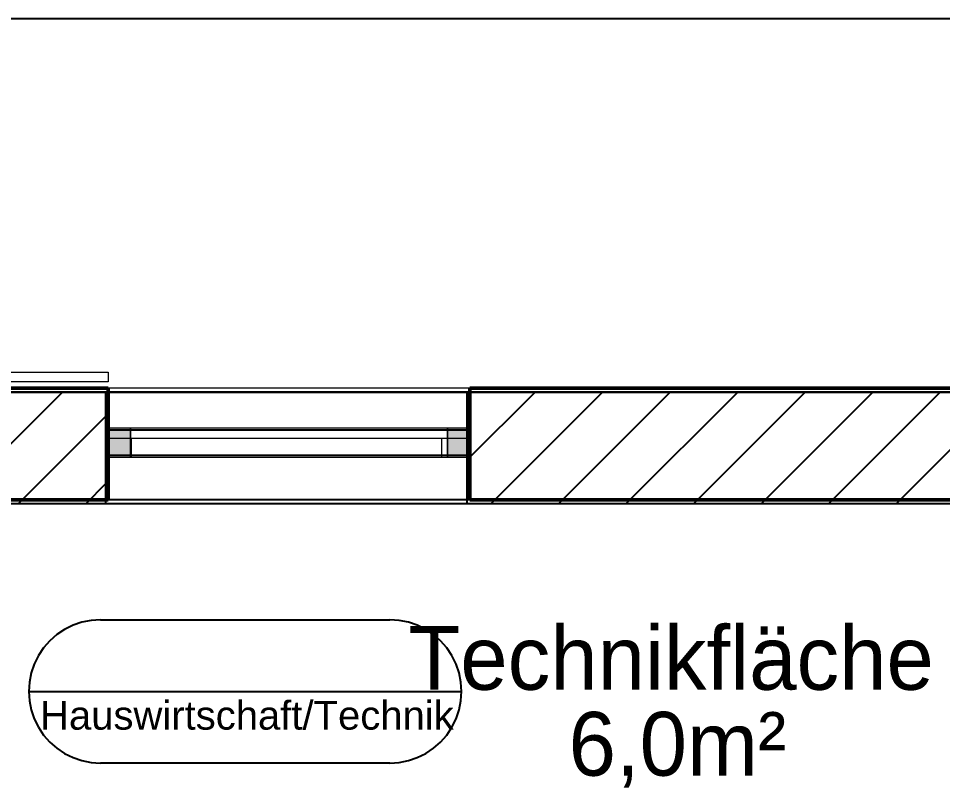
# Model space of a CAD drawing. Extents: x 0 to 756, y -25 to 420.
# Drawn here: x 323.1 to 381.1, y 366.7 to 415 of the extents above; entities that cross this region are included whole.
import ezdxf
from ezdxf.lldxf.tags import DXFTag

# ---------------------------------------------------------------- set-up
doc = ezdxf.new("R2010")
doc.units = 0
doc.layers.get('0').update_dxf_attribs({"lineweight": 25})
doc.layers.get('DEFPOINTS').update_dxf_attribs({"lineweight": 25})
for name, color, linetype, lineweight in [('A_Aussenwand', 7, 'Continuous', 25), ('A_Fenster', 7, 'Continuous', 25), ('A_Raum', 7, 'Continuous', 25), ('Fenster', 7, 'Continuous', 13), ('Fensterbank', 7, 'Continuous', 13), ('Fensterbrüstung', 7, 'Continuous', 13), ('Pfosten_ Stützen', 7, 'Continuous', 13), ('Verschattung', 7, 'Continuous', 13), ('Wand Holz tragend', 7, 'Continuous', 13), ('X_Planrahmen', 7, 'Continuous', 25)]:
    doc.layers.add(name, color=color, linetype=linetype, lineweight=lineweight)
doc.layers.add('A_Geschossdecke', color=7, linetype='Continuous', lineweight=25, true_color=0x008080)
doc.layers.add('Raum', color=250, linetype='Continuous', lineweight=13, true_color=0x333333)
doc.styles.get("Standard").update_dxf_attribs({"font": 'arial.ttf'})
tags = doc.linetypes.add('fein_strichliert', pattern=[4, 1, -2, 1]).pattern_tags.tags
tags[8:9] = [DXFTag(74, 4), DXFTag(75, 0), DXFTag(340, '0'), DXFTag(46, 0.0), DXFTag(50, 0.0), DXFTag(44, 0.0), DXFTag(45, 0.0)]
tags[6:7] = [DXFTag(74, 4), DXFTag(75, 0), DXFTag(340, '0'), DXFTag(46, 0.0), DXFTag(50, 0.0), DXFTag(44, 0.0), DXFTag(45, 0.0)]
tags[4:5] = [DXFTag(74, 4), DXFTag(75, 0), DXFTag(340, '0'), DXFTag(46, 0.0), DXFTag(50, 0.0), DXFTag(44, 0.0), DXFTag(45, 0.0)]
tags = doc.linetypes.add('PUNKT2_S9', pattern=[0.1, 0, -0.1]).pattern_tags.tags
tags[6:7] = [DXFTag(74, 4), DXFTag(75, 0), DXFTag(340, '0'), DXFTag(46, 1.0), DXFTag(50, 0.0), DXFTag(44, 0.0), DXFTag(45, 0.0)]
tags[4:5] = [DXFTag(74, 4), DXFTag(75, 0), DXFTag(340, '0'), DXFTag(46, 1.0), DXFTag(50, 0.0), DXFTag(44, 0.0), DXFTag(45, 0.0)]

# ---------------------------------------------------------------- blocks, each defined once
blk = doc.blocks.new('Blockreferenz-A01I5XETIE', base_point=(0, -25))
at = {"layer": 'X_Planrahmen', "color": 0, "linetype": 'ByBlock', "lineweight": -2, "ltscale": 0.25}
blk.add_line((20, 415), (589, 415), dxfattribs=at)
blk = doc.blocks.new('Referenz-A01I5XF3IE')
at = {"layer": 'DEFPOINTS', "color": 0, "linetype": 'Continuous', "lineweight": -2, "ltscale": 0.25}
for p, q in [((328.722, 391.773), (328.722, 391.773)), ((328.722, 391.773), (328.722, 391.773)), ((351.437, 391.773), (351.437, 391.773)), ((351.437, 391.773), (351.437, 391.773))]:
    blk.add_line(p, q, dxfattribs=at)
at = {"layer": 'Fenster', "color": 0, "linetype": 'Continuous', "ltscale": 0.13}
for p, q in [((330.123, 389.271), (328.722, 389.271)), ((328.722, 389.271), (328.722, 387.43)), ((330.123, 387.43), (330.123, 389.271)), ((350.036, 389.271), (330.123, 389.271)), ((330.123, 389.271), (330.123, 387.43)), ((351.437, 389.271), (350.036, 389.271)), ((350.036, 389.271), (350.036, 387.43)), ((350.036, 387.43), (350.036, 389.271)), ((351.437, 387.43), (351.437, 389.271)), ((328.722, 387.43), (330.123, 387.43)), ((330.123, 387.43), (350.036, 387.43)), ((350.036, 387.43), (351.437, 387.43))]:
    blk.add_line(p, q, dxfattribs=at)
for points in [[(330.123, 387.43), (330.123, 389.271), (328.722, 389.271)], [(328.722, 387.43), (330.123, 387.43), (328.722, 389.271)], [(351.437, 387.43), (351.437, 389.271), (350.036, 389.271)], [(350.036, 387.43), (351.437, 387.43), (350.036, 389.271)]]:
    blk.add_solid(points, dxfattribs=at)
at = {"layer": 'Fensterbank', "color": 0, "lineweight": 18}
for p, q in [((351.437, 391.773), (328.722, 391.773)), ((351.437, 384.768), (328.722, 384.768))]:
    blk.add_line(p, q, dxfattribs=at)
at = {"layer": 'Fensterbrüstung', "color": 0, "linetype": 'Continuous', "ltscale": 0.13}
for p, q in [((351.437, 391.773), (328.722, 391.773)), ((328.722, 384.768), (351.437, 384.768))]:
    blk.add_line(p, q, dxfattribs=at)
at = {"layer": 'Raum', "color": 0, "lineweight": -2}
blk.add_line((387.461, 384.768), (296.401, 384.768), dxfattribs=at)
at = {"layer": 'Verschattung', "color": 0, "linetype": 'Continuous', "ltscale": 0.13}
for p, q in [((305.607, 392.774), (328.722, 392.774)), ((328.722, 392.774), (328.722, 392.173)), ((328.722, 392.173), (305.607, 392.173))]:
    blk.add_line(p, q, dxfattribs=at)
at = {"layer": 'Wand Holz tragend', "color": 0, "lineweight": 50}
for p, q in [((328.722, 391.773), (280.39, 391.773)), ((328.722, 391.773), (328.722, 389.131)), ((351.437, 389.131), (351.437, 391.773)), ((387.461, 391.773), (351.437, 391.773)), ((328.722, 389.131), (328.722, 387.57)), ((351.437, 387.57), (351.437, 389.131)), ((328.722, 387.57), (328.722, 384.768)), ((351.437, 384.768), (351.437, 387.57)), ((296.401, 384.768), (328.722, 384.768)), ((351.437, 384.768), (387.461, 384.768))]:
    blk.add_line(p, q, dxfattribs=at)
at = {"layer": 'Wand Holz tragend', "color": 0, "linetype": 'PUNKT2_S9', "lineweight": -2, "ltscale": 0.25}
for p, q in [((351.437, 389.131), (328.722, 389.131)), ((328.722, 389.131), (328.722, 387.57)), ((351.437, 387.57), (351.437, 389.131)), ((328.722, 387.57), (351.437, 387.57))]:
    blk.add_line(p, q, dxfattribs=at)
at = {"layer": 'Pfosten_ Stützen', "color": 0, "lineweight": -2, "char_height": 4.00267, "attachment_point": 1}
for s, insert in [('{\\fPosterama Text Light;Technikfläche}', (347.571, 376.829)), ('{\\fPosterama Text Light;6,0m²}', (357.645, 371.433))]:
    blk.add_mtext(s, dxfattribs=dict(at, insert=insert))
blk = doc.blocks.new('Wand-A01I5XF7IE', base_point=(114.279, 384.533))
at = {"color": 0, "linetype": 'ByBlock', "lineweight": -2, "ltscale": 0.25}
for p, q in [((280.279, 391.533), (328.579, 391.533)), ((351.279, 391.533), (394.279, 391.533)), ((296.279, 384.533), (328.579, 384.533)), ((351.279, 384.533), (387.279, 384.533))]:
    blk.add_line(p, q, dxfattribs=at)
at = {"color": 0, "lineweight": -2}
for p, q in [((318.844, 384.533), (325.844, 391.533)), ((351.279, 387.27), (355.543, 391.533)), ((351.279, 391.512), (351.3, 391.533)), ((352.785, 384.533), (359.785, 391.533)), ((357.028, 384.533), (364.028, 391.533)), ((361.27, 384.533), (368.27, 391.533)), ((365.513, 384.533), (372.513, 391.533)), ((369.756, 384.533), (376.756, 391.533)), ((373.998, 384.533), (380.998, 391.533)), ((378.241, 384.533), (385.241, 391.533)), ((323.087, 384.533), (328.579, 390.025)), ((327.329, 384.533), (328.579, 385.783))]:
    blk.add_line(p, q, dxfattribs=at)
blk = doc.blocks.new('Fenster-A01I5XFFIE', base_point=(328.579, 384.533))
at = {"color": 0, "linetype": 'ByBlock', "lineweight": -2, "ltscale": 0.25}
for p, q in [((328.579, 391.533), (351.279, 391.533)), ((328.579, 384.533), (328.579, 391.533)), ((351.279, 384.533), (351.279, 391.533)), ((328.579, 384.533), (351.279, 384.533))]:
    blk.add_line(p, q, dxfattribs=at)
at = {"color": 0, "linetype": 'ByBlock', "lineweight": 18, "ltscale": 0.18}
for p, q in [((328.579, 388.633), (351.279, 388.633)), ((330.179, 387.433), (330.179, 388.633)), ((349.679, 387.433), (349.679, 388.633)), ((328.579, 387.433), (351.279, 387.433))]:
    blk.add_line(p, q, dxfattribs=at)
at = {"color": 0, "linetype": 'fein_strichliert', "lineweight": 18, "ltscale": 0.18}
blk.add_line((351.279, 387.433), (351.279, 388.633), dxfattribs=at)
blk = doc.blocks.new('Hauswirtschaft_Technik-A01I5XGHIE', base_point=(323.731, 368.222))
at = {"color": 0, "linetype": 'ByBlock', "lineweight": -2, "ltscale": 0.25}
for p, q in [((326.509, 376.88), (325.981, 376.619)), ((327.066, 377.069), (326.509, 376.88)), ((327.643, 377.184), (327.066, 377.069)), ((328.231, 377.222), (327.643, 377.184)), ((328.231, 377.222), (346.418, 377.222)), ((347.005, 377.184), (346.418, 377.222)), ((347.582, 377.069), (347.005, 377.184)), ((348.14, 376.88), (347.582, 377.069)), ((348.668, 376.619), (348.14, 376.88)), ((325.491, 376.292), (325.049, 375.904)), ((325.981, 376.619), (325.491, 376.292)), ((349.157, 376.292), (348.668, 376.619)), ((349.6, 375.904), (349.157, 376.292)), ((325.049, 375.904), (324.661, 375.462)), ((349.988, 375.462), (349.6, 375.904)), ((324.661, 375.462), (324.334, 374.972)), ((350.315, 374.972), (349.988, 375.462)), ((324.334, 374.972), (324.073, 374.444)), ((350.575, 374.444), (350.315, 374.972)), ((324.073, 374.444), (323.884, 373.887)), ((350.764, 373.887), (350.575, 374.444)), ((323.884, 373.887), (323.769, 373.31)), ((350.879, 373.31), (350.764, 373.887)), ((323.769, 373.31), (323.731, 372.722)), ((350.918, 372.722), (350.879, 373.31)), ((323.731, 372.722), (350.918, 372.722)), ((323.731, 372.722), (323.769, 372.135)), ((350.879, 372.135), (350.918, 372.722)), ((323.769, 372.135), (323.884, 371.558)), ((350.764, 371.558), (350.879, 372.135)), ((323.884, 371.558), (324.073, 371)), ((324.073, 371), (324.334, 370.472)), ((350.315, 370.472), (350.575, 371)), ((350.575, 371), (350.764, 371.558)), ((324.334, 370.472), (324.661, 369.983)), ((349.988, 369.983), (350.315, 370.472)), ((324.661, 369.983), (325.049, 369.54)), ((349.6, 369.54), (349.988, 369.983)), ((325.049, 369.54), (325.491, 369.152)), ((349.157, 369.152), (349.6, 369.54)), ((325.491, 369.152), (325.981, 368.825)), ((325.981, 368.825), (326.509, 368.565)), ((348.14, 368.565), (348.668, 368.825)), ((348.668, 368.825), (349.157, 369.152)), ((326.509, 368.565), (327.066, 368.376)), ((327.066, 368.376), (327.643, 368.261)), ((327.643, 368.261), (328.231, 368.222)), ((346.418, 368.222), (328.231, 368.222)), ((346.418, 368.222), (347.005, 368.261)), ((347.005, 368.261), (347.582, 368.376)), ((347.582, 368.376), (348.14, 368.565))]:
    blk.add_line(p, q, dxfattribs=at)
at = {"color": 0, "linetype": 'ByBlock', "lineweight": -2, "ltscale": 0.25, "insert": (324.437, 372.122), "char_height": 1.8, "attachment_point": 1}
blk.add_mtext('{\\fArial;Hauswirtschaft/Technik}', dxfattribs=at)
blk = doc.blocks.new('Geschossdecke-A01I5XOBIE', base_point=(114.279, 232.145))
at = {"color": 0, "linetype": 'ByBlock', "lineweight": -2, "ltscale": 0.25}
blk.add_line((394.279, 391.533), (114.279, 391.533), dxfattribs=at)
blk = doc.blocks.new('Geschossdecke-A01I5XVJIE', base_point=(114.279, 31.476))
at = {"color": 0, "linetype": 'ByBlock', "lineweight": -2, "ltscale": 0.25}
blk.add_line((114.279, 391.533), (394.279, 391.533), dxfattribs=at)

msp = doc.modelspace()

# ---------------------------------------------------------------- block references
at = {"ltscale": 0.25}
msp.add_blockref('Blockreferenz-A01I5XETIE', (0, -25), dxfattribs=at)
at = {"color": 8, "lineweight": 25, "ltscale": 0.25, "true_color": 0x808080}
msp.add_blockref('Referenz-A01I5XF3IE', (0, 0), dxfattribs=at)
at = {"layer": 'A_Aussenwand', "ltscale": 0.25}
msp.add_blockref('Wand-A01I5XF7IE', (114.279, 384.533), dxfattribs=at)
at = {"layer": 'A_Fenster', "ltscale": 0.25}
msp.add_blockref('Fenster-A01I5XFFIE', (328.579, 384.533), dxfattribs=at)
at = {"layer": 'A_Geschossdecke', "ltscale": 0.25}
for name, p in [('Geschossdecke-A01I5XOBIE', (114.279, 232.145)), ('Geschossdecke-A01I5XVJIE', (114.279, 31.476))]:
    msp.add_blockref(name, p, dxfattribs=at)
at = {"layer": 'A_Raum', "ltscale": 0.25}
msp.add_blockref('Hauswirtschaft_Technik-A01I5XGHIE', (323.731, 368.222), dxfattribs=at)

doc.saveas('drawing.dxf')
